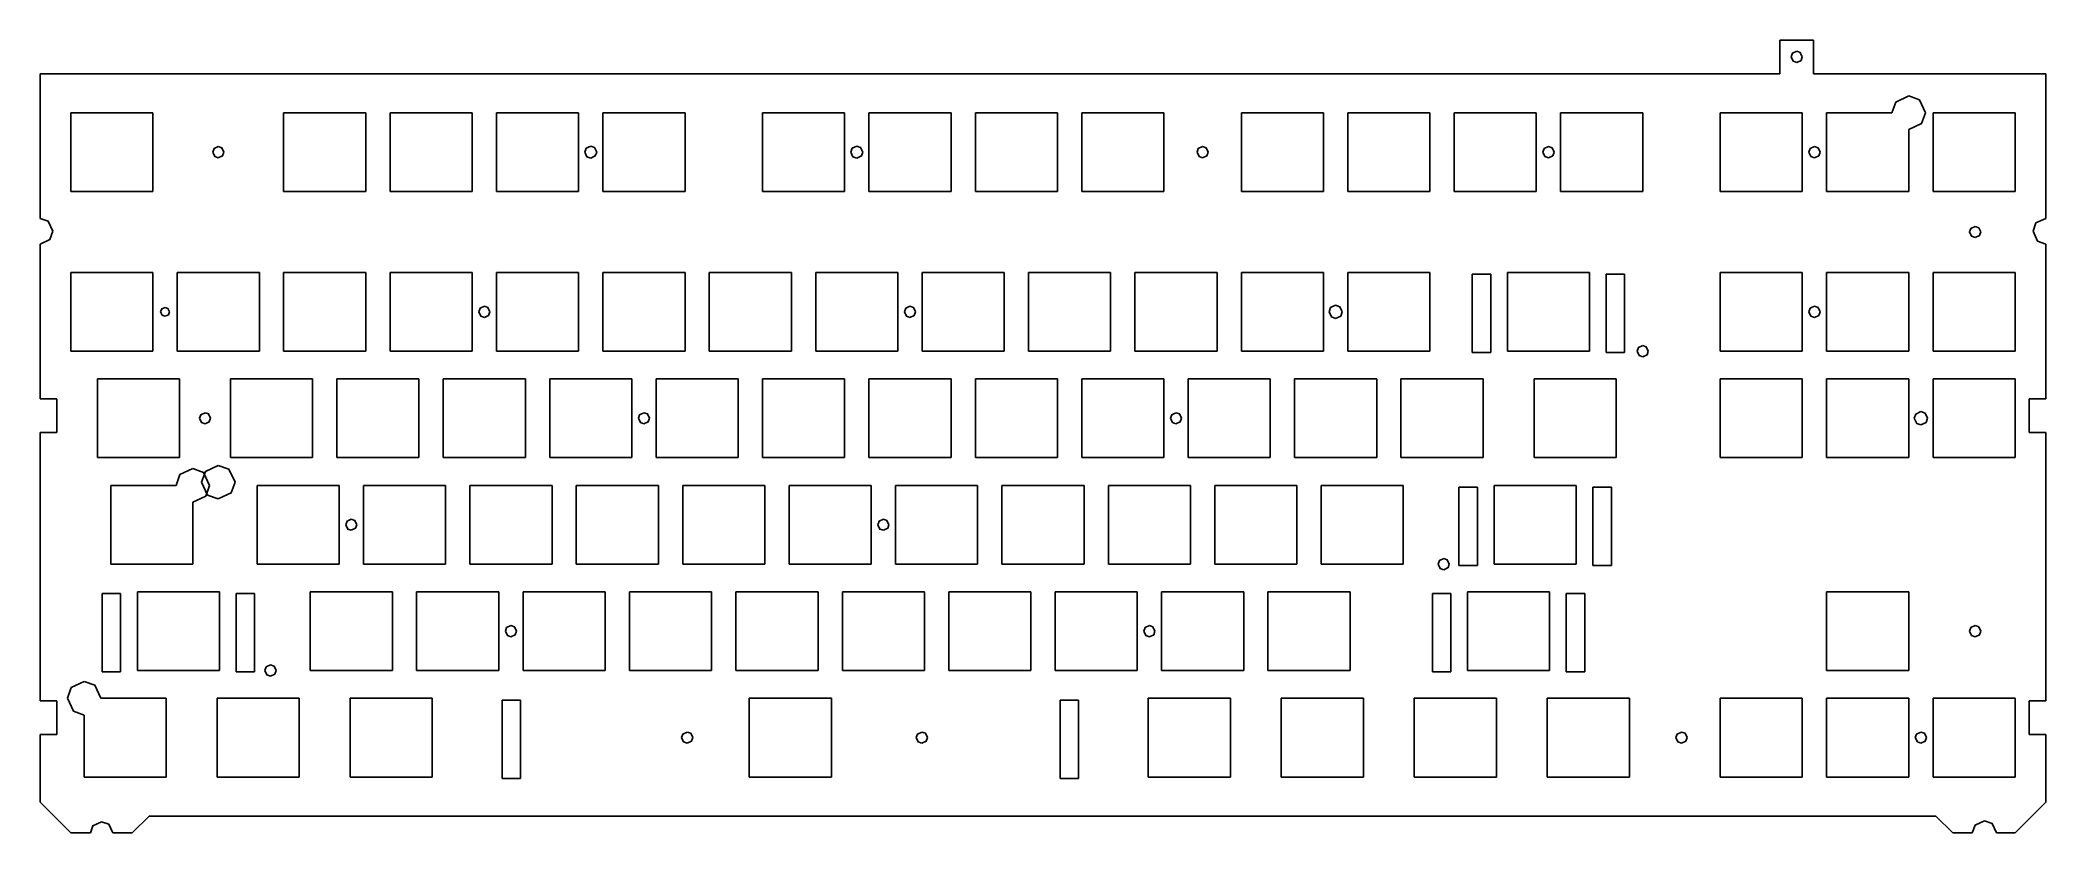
# Model space of a CAD drawing. Header units: millimetres. Extents: x -30 to 329, y 134 to 275.
import ezdxf

# ---------------------------------------------------------------- set-up
doc = ezdxf.new("R2010")
doc.units = ezdxf.units.MM

msp = doc.modelspace()

# ---------------------------------------------------------------- linework, layer by layer
at = {"color": 7, "linetype": 'Continuous'}
for p, q in [((281.07, 275.36), (281.07, 269.36)), ((281.07, 275.36), (287.07, 275.36)), ((287.07, 275.36), (287.07, 269.36)), ((-30.25, 269.36), (281.07, 269.36)), ((-30.25, 243.48), (-30.25, 269.36)), ((287.07, 269.36), (328.65, 269.36)), ((328.65, 269.36), (328.65, 243.48)), ((-24.75, 262.37), (-10.06, 262.37)), ((-24.75, 248.28), (-24.75, 262.37)), ((-10.06, 262.37), (-10.06, 248.28)), ((13.33, 262.37), (28.02, 262.37)), ((13.33, 248.28), (13.33, 262.37)), ((28.02, 262.37), (28.02, 248.28)), ((32.37, 262.37), (47.07, 262.37)), ((32.37, 248.28), (32.37, 262.37)), ((47.07, 262.37), (47.07, 248.28)), ((51.41, 262.37), (66.11, 262.37)), ((51.41, 248.28), (51.41, 262.37)), ((66.11, 262.37), (66.11, 248.28)), ((70.45, 262.37), (85.15, 262.37)), ((70.45, 248.28), (70.45, 262.37)), ((85.15, 262.37), (85.15, 248.28)), ((99.02, 262.37), (113.71, 262.37)), ((99.02, 248.28), (99.02, 262.37)), ((113.71, 262.37), (113.71, 248.28)), ((118.06, 262.37), (132.75, 262.37)), ((118.06, 248.28), (118.06, 262.37)), ((132.75, 262.37), (132.75, 248.28)), ((137.1, 262.37), (151.79, 262.37)), ((137.1, 248.28), (137.1, 262.37)), ((151.79, 262.37), (151.79, 248.28)), ((156.14, 262.37), (170.83, 262.37)), ((156.14, 248.28), (156.14, 262.37)), ((170.83, 262.37), (170.83, 248.28)), ((184.7, 262.37), (199.39, 262.37)), ((184.7, 248.28), (184.7, 262.37)), ((199.39, 262.37), (199.39, 248.28)), ((203.74, 262.37), (218.43, 262.37)), ((203.74, 248.28), (203.74, 262.37)), ((218.43, 262.37), (218.43, 248.28)), ((222.78, 262.37), (237.47, 262.37)), ((222.78, 248.28), (222.78, 262.37)), ((237.47, 262.37), (237.47, 248.28)), ((241.82, 262.37), (256.51, 262.37)), ((241.82, 248.28), (241.82, 262.37)), ((256.51, 262.37), (256.51, 248.28)), ((270.38, 262.37), (285.07, 262.37)), ((270.38, 248.28), (270.38, 262.37)), ((285.07, 262.37), (285.07, 248.28)), ((289.42, 248.28), (289.42, 262.37)), ((289.42, 262.37), (301.11, 262.37)), ((308.46, 262.37), (323.15, 262.37)), ((308.46, 248.28), (308.46, 262.37)), ((323.15, 262.37), (323.15, 248.28)), ((304.11, 259.37), (304.11, 248.28)), ((-10.06, 248.28), (-24.75, 248.28)), ((28.02, 248.28), (13.33, 248.28)), ((47.07, 248.28), (32.37, 248.28)), ((66.11, 248.28), (51.41, 248.28)), ((85.15, 248.28), (70.45, 248.28)), ((113.71, 248.28), (99.02, 248.28)), ((132.75, 248.28), (118.06, 248.28)), ((151.79, 248.28), (137.1, 248.28)), ((170.83, 248.28), (156.14, 248.28)), ((199.39, 248.28), (184.7, 248.28)), ((218.43, 248.28), (203.74, 248.28)), ((237.47, 248.28), (222.78, 248.28)), ((256.51, 248.28), (241.82, 248.28)), ((285.07, 248.28), (270.38, 248.28)), ((304.11, 248.28), (289.42, 248.28)), ((323.15, 248.28), (308.46, 248.28)), ((-30.25, 238.88), (-30.25, 211.18)), ((328.65, 238.88), (328.65, 211.18)), ((-24.75, 233.81), (-10.06, 233.81)), ((-24.75, 219.72), (-24.75, 233.81)), ((-10.06, 233.81), (-10.06, 219.72)), ((-5.71, 233.81), (8.98, 233.81)), ((-5.71, 219.72), (-5.71, 233.81)), ((8.98, 233.81), (8.98, 219.72)), ((13.33, 233.81), (28.02, 233.81)), ((13.33, 219.72), (13.33, 233.81)), ((28.02, 233.81), (28.02, 219.72)), ((32.37, 233.81), (47.07, 233.81)), ((32.37, 219.72), (32.37, 233.81)), ((47.07, 233.81), (47.07, 219.72)), ((51.41, 233.81), (66.11, 233.81)), ((51.41, 219.72), (51.41, 233.81)), ((66.11, 233.81), (66.11, 219.72)), ((70.45, 233.81), (85.15, 233.81)), ((70.45, 219.72), (70.45, 233.81)), ((85.15, 233.81), (85.15, 219.72)), ((89.49, 233.81), (104.19, 233.81)), ((89.49, 219.72), (89.49, 233.81)), ((104.19, 233.81), (104.19, 219.72)), ((108.54, 233.81), (123.23, 233.81)), ((108.54, 219.72), (108.54, 233.81)), ((123.23, 233.81), (123.23, 219.72)), ((127.58, 233.81), (142.27, 233.81)), ((127.58, 219.72), (127.58, 233.81)), ((142.27, 233.81), (142.27, 219.72)), ((146.62, 233.81), (161.31, 233.81)), ((146.62, 219.72), (146.62, 233.81)), ((161.31, 233.81), (161.31, 219.72)), ((165.66, 233.81), (180.35, 233.81)), ((165.66, 219.72), (165.66, 233.81)), ((180.35, 233.81), (180.35, 219.72)), ((184.7, 233.81), (199.39, 233.81)), ((184.7, 219.72), (184.7, 233.81)), ((199.39, 233.81), (199.39, 219.72)), ((203.74, 233.81), (218.43, 233.81)), ((203.74, 219.72), (203.74, 233.81)), ((218.43, 233.81), (218.43, 219.72)), ((229.31, 233.48), (226.01, 233.48)), ((226.01, 233.48), (226.01, 219.48)), ((229.31, 219.48), (229.31, 233.48)), ((232.3, 233.81), (246.99, 233.81)), ((232.3, 219.72), (232.3, 233.81)), ((246.99, 233.81), (246.99, 219.72)), ((253.28, 233.48), (249.98, 233.48)), ((249.98, 233.48), (249.98, 219.48)), ((253.28, 219.48), (253.28, 233.48)), ((270.38, 233.81), (285.07, 233.81)), ((270.38, 219.72), (270.38, 233.81)), ((285.07, 233.81), (285.07, 219.72)), ((289.42, 233.81), (304.11, 233.81)), ((289.42, 219.72), (289.42, 233.81)), ((304.11, 233.81), (304.11, 219.72)), ((308.46, 233.81), (323.15, 233.81)), ((308.46, 219.72), (308.46, 233.81)), ((323.15, 233.81), (323.15, 219.72)), ((-10.06, 219.72), (-24.75, 219.72)), ((8.98, 219.72), (-5.71, 219.72)), ((28.02, 219.72), (13.33, 219.72)), ((47.07, 219.72), (32.37, 219.72)), ((66.11, 219.72), (51.41, 219.72)), ((85.15, 219.72), (70.45, 219.72)), ((104.19, 219.72), (89.49, 219.72)), ((123.23, 219.72), (108.54, 219.72)), ((142.27, 219.72), (127.58, 219.72)), ((161.31, 219.72), (146.62, 219.72)), ((180.35, 219.72), (165.66, 219.72)), ((199.39, 219.72), (184.7, 219.72)), ((218.43, 219.72), (203.74, 219.72)), ((226.01, 219.48), (229.31, 219.48)), ((246.99, 219.72), (232.3, 219.72)), ((249.98, 219.48), (253.28, 219.48)), ((285.07, 219.72), (270.38, 219.72)), ((304.11, 219.72), (289.42, 219.72)), ((323.15, 219.72), (308.46, 219.72)), ((-19.99, 214.77), (-5.3, 214.77)), ((-19.99, 200.68), (-19.99, 214.77)), ((-5.3, 214.77), (-5.3, 200.68)), ((3.81, 214.77), (18.5, 214.77)), ((3.81, 200.68), (3.81, 214.77)), ((18.5, 214.77), (18.5, 200.68)), ((22.85, 214.77), (37.54, 214.77)), ((22.85, 200.68), (22.85, 214.77)), ((37.54, 214.77), (37.54, 200.68)), ((41.89, 214.77), (56.59, 214.77)), ((41.89, 200.68), (41.89, 214.77)), ((56.59, 214.77), (56.59, 200.68)), ((60.93, 214.77), (75.63, 214.77)), ((60.93, 200.68), (60.93, 214.77)), ((75.63, 214.77), (75.63, 200.68)), ((79.97, 214.77), (94.67, 214.77)), ((79.97, 200.68), (79.97, 214.77)), ((94.67, 214.77), (94.67, 200.68)), ((99.02, 214.77), (113.71, 214.77)), ((99.02, 200.68), (99.02, 214.77)), ((113.71, 214.77), (113.71, 200.68)), ((118.06, 214.77), (132.75, 214.77)), ((118.06, 200.68), (118.06, 214.77)), ((132.75, 214.77), (132.75, 200.68)), ((137.1, 214.77), (151.79, 214.77)), ((137.1, 200.68), (137.1, 214.77)), ((151.79, 214.77), (151.79, 200.68)), ((156.14, 214.77), (170.83, 214.77)), ((156.14, 200.68), (156.14, 214.77)), ((170.83, 214.77), (170.83, 200.68)), ((175.18, 214.77), (189.87, 214.77)), ((175.18, 200.68), (175.18, 214.77)), ((189.87, 214.77), (189.87, 200.68)), ((194.22, 214.77), (208.91, 214.77)), ((194.22, 200.68), (194.22, 214.77)), ((208.91, 214.77), (208.91, 200.68)), ((213.26, 214.77), (227.95, 214.77)), ((213.26, 200.68), (213.26, 214.77)), ((227.95, 214.77), (227.95, 200.68)), ((237.06, 214.77), (251.75, 214.77)), ((237.06, 200.68), (237.06, 214.77)), ((251.75, 214.77), (251.75, 200.68)), ((270.38, 214.77), (285.07, 214.77)), ((270.38, 200.68), (270.38, 214.77)), ((285.07, 214.77), (285.07, 200.68)), ((289.42, 214.77), (304.11, 214.77)), ((289.42, 200.68), (289.42, 214.77)), ((304.11, 214.77), (304.11, 200.68)), ((308.46, 214.77), (323.15, 214.77)), ((308.46, 200.68), (308.46, 214.77)), ((323.15, 214.77), (323.15, 200.68)), ((-30.25, 211.18), (-27.25, 211.18)), ((-27.25, 211.18), (-27.25, 205.18)), ((328.65, 211.18), (325.65, 211.18)), ((325.65, 211.18), (325.65, 205.18)), ((-27.25, 205.18), (-30.25, 205.18)), ((-30.25, 205.18), (-30.25, 157.18)), ((325.65, 205.18), (328.65, 205.18)), ((328.65, 205.18), (328.65, 157.18)), ((-5.3, 200.68), (-19.99, 200.68)), ((18.5, 200.68), (3.81, 200.68)), ((37.54, 200.68), (22.85, 200.68)), ((56.59, 200.68), (41.89, 200.68)), ((75.63, 200.68), (60.93, 200.68)), ((94.67, 200.68), (79.97, 200.68)), ((113.71, 200.68), (99.02, 200.68)), ((132.75, 200.68), (118.06, 200.68)), ((151.79, 200.68), (137.1, 200.68)), ((170.83, 200.68), (156.14, 200.68)), ((189.87, 200.68), (175.18, 200.68)), ((208.91, 200.68), (194.22, 200.68)), ((227.95, 200.68), (213.26, 200.68)), ((251.75, 200.68), (237.06, 200.68)), ((285.07, 200.68), (270.38, 200.68)), ((304.11, 200.68), (289.42, 200.68)), ((323.15, 200.68), (308.46, 200.68)), ((-17.61, 181.63), (-17.61, 195.72)), ((-17.61, 195.72), (-5.91, 195.72)), ((8.57, 195.72), (23.26, 195.72)), ((8.57, 181.63), (8.57, 195.72)), ((23.26, 195.72), (23.26, 181.63)), ((27.61, 195.72), (42.31, 195.72)), ((27.61, 181.63), (27.61, 195.72)), ((42.31, 195.72), (42.31, 181.63)), ((46.65, 195.72), (61.35, 195.72)), ((46.65, 181.63), (46.65, 195.72)), ((61.35, 195.72), (61.35, 181.63)), ((65.69, 195.72), (80.39, 195.72)), ((65.69, 181.63), (65.69, 195.72)), ((80.39, 195.72), (80.39, 181.63)), ((84.73, 195.72), (99.43, 195.72)), ((84.73, 181.63), (84.73, 195.72)), ((99.43, 195.72), (99.43, 181.63)), ((103.77, 195.72), (118.47, 195.72)), ((103.77, 181.63), (103.77, 195.72)), ((118.47, 195.72), (118.47, 181.63)), ((122.82, 195.72), (137.51, 195.72)), ((122.82, 181.63), (122.82, 195.72)), ((137.51, 195.72), (137.51, 181.63)), ((141.86, 195.72), (156.55, 195.72)), ((141.86, 181.63), (141.86, 195.72)), ((156.55, 195.72), (156.55, 181.63)), ((160.9, 195.72), (175.59, 195.72)), ((160.9, 181.63), (160.9, 195.72)), ((175.59, 195.72), (175.59, 181.63)), ((179.94, 195.72), (194.63, 195.72)), ((179.94, 181.63), (179.94, 195.72)), ((194.63, 195.72), (194.63, 181.63)), ((198.98, 195.72), (213.67, 195.72)), ((198.98, 181.63), (198.98, 195.72)), ((213.67, 195.72), (213.67, 181.63)), ((226.93, 195.4), (223.63, 195.4)), ((223.63, 195.4), (223.63, 181.4)), ((226.93, 181.4), (226.93, 195.4)), ((229.92, 195.72), (244.61, 195.72)), ((229.92, 181.63), (229.92, 195.72)), ((244.61, 195.72), (244.61, 181.63)), ((250.9, 195.4), (247.6, 195.4)), ((247.6, 195.4), (247.6, 181.4)), ((250.9, 181.4), (250.9, 195.4)), ((-2.92, 192.73), (-2.92, 181.63)), ((-2.92, 181.63), (-17.61, 181.63)), ((23.26, 181.63), (8.57, 181.63)), ((42.31, 181.63), (27.61, 181.63)), ((61.35, 181.63), (46.65, 181.63)), ((80.39, 181.63), (65.69, 181.63)), ((99.43, 181.63), (84.73, 181.63)), ((118.47, 181.63), (103.77, 181.63)), ((137.51, 181.63), (122.82, 181.63)), ((156.55, 181.63), (141.86, 181.63)), ((175.59, 181.63), (160.9, 181.63)), ((194.63, 181.63), (179.94, 181.63)), ((213.67, 181.63), (198.98, 181.63)), ((223.63, 181.4), (226.93, 181.4)), ((244.61, 181.63), (229.92, 181.63)), ((247.6, 181.4), (250.9, 181.4)), ((-15.84, 176.35), (-19.13, 176.35)), ((-19.13, 176.35), (-19.13, 162.35)), ((-15.84, 162.35), (-15.84, 176.35)), ((-12.85, 176.68), (1.84, 176.68)), ((-12.85, 162.59), (-12.85, 176.68)), ((1.84, 176.68), (1.84, 162.59)), ((8.13, 176.35), (4.83, 176.35)), ((4.83, 176.35), (4.83, 162.35)), ((8.13, 162.35), (8.13, 176.35)), ((18.09, 176.68), (32.78, 176.68)), ((18.09, 162.59), (18.09, 176.68)), ((32.78, 176.68), (32.78, 162.59)), ((37.13, 176.68), (51.83, 176.68)), ((37.13, 162.59), (37.13, 176.68)), ((51.83, 176.68), (51.83, 162.59)), ((56.17, 176.68), (70.87, 176.68)), ((56.17, 162.59), (56.17, 176.68)), ((70.87, 176.68), (70.87, 162.59)), ((75.21, 176.68), (89.91, 176.68)), ((75.21, 162.59), (75.21, 176.68)), ((89.91, 176.68), (89.91, 162.59)), ((94.25, 176.68), (108.95, 176.68)), ((94.25, 162.59), (94.25, 176.68)), ((108.95, 176.68), (108.95, 162.59)), ((113.3, 176.68), (127.99, 176.68)), ((113.3, 162.59), (113.3, 176.68)), ((127.99, 176.68), (127.99, 162.59)), ((132.34, 176.68), (147.03, 176.68)), ((132.34, 162.59), (132.34, 176.68)), ((147.03, 176.68), (147.03, 162.59)), ((151.38, 176.68), (166.07, 176.68)), ((151.38, 162.59), (151.38, 176.68)), ((166.07, 176.68), (166.07, 162.59)), ((170.42, 176.68), (185.11, 176.68)), ((170.42, 162.59), (170.42, 176.68)), ((185.11, 176.68), (185.11, 162.59)), ((189.46, 176.68), (204.15, 176.68)), ((189.46, 162.59), (189.46, 176.68)), ((204.15, 176.68), (204.15, 162.59)), ((222.17, 176.35), (218.87, 176.35)), ((218.87, 176.35), (218.87, 162.35)), ((222.17, 162.35), (222.17, 176.35)), ((225.16, 176.68), (239.85, 176.68)), ((225.16, 162.59), (225.16, 176.68)), ((239.85, 176.68), (239.85, 162.59)), ((246.13, 176.35), (242.84, 176.35)), ((242.84, 176.35), (242.84, 162.35)), ((246.13, 162.35), (246.13, 176.35)), ((289.42, 176.68), (304.11, 176.68)), ((289.42, 162.59), (289.42, 176.68)), ((304.11, 176.68), (304.11, 162.59)), ((-19.13, 162.35), (-15.84, 162.35)), ((1.84, 162.59), (-12.85, 162.59)), ((4.83, 162.35), (8.13, 162.35)), ((32.78, 162.59), (18.09, 162.59)), ((51.83, 162.59), (37.13, 162.59)), ((70.87, 162.59), (56.17, 162.59)), ((89.91, 162.59), (75.21, 162.59)), ((108.95, 162.59), (94.25, 162.59)), ((127.99, 162.59), (113.3, 162.59)), ((147.03, 162.59), (132.34, 162.59)), ((166.07, 162.59), (151.38, 162.59)), ((185.11, 162.59), (170.42, 162.59)), ((204.15, 162.59), (189.46, 162.59)), ((218.87, 162.35), (222.17, 162.35)), ((239.85, 162.59), (225.16, 162.59)), ((242.84, 162.35), (246.13, 162.35)), ((304.11, 162.59), (289.42, 162.59)), ((-30.25, 157.18), (-27.25, 157.18)), ((-27.25, 157.18), (-27.25, 151.18)), ((-22.37, 154.64), (-22.37, 143.55)), ((-7.68, 157.64), (-19.37, 157.64)), ((-7.68, 157.64), (-7.68, 143.55)), ((1.43, 157.64), (16.12, 157.64)), ((1.43, 143.55), (1.43, 157.64)), ((16.12, 157.64), (16.12, 143.55)), ((25.23, 157.64), (39.92, 157.64)), ((25.23, 143.55), (25.23, 157.64)), ((39.92, 157.64), (39.92, 143.55)), ((52.41, 157.31), (52.41, 143.31)), ((55.7, 157.31), (52.41, 157.31)), ((55.7, 143.31), (55.7, 157.31)), ((96.63, 157.64), (111.33, 157.64)), ((96.63, 143.55), (96.63, 157.64)), ((111.33, 157.64), (111.33, 143.55)), ((155.56, 157.31), (152.26, 157.31)), ((152.26, 157.31), (152.26, 143.31)), ((155.56, 143.31), (155.56, 157.31)), ((168.04, 157.64), (182.73, 157.64)), ((168.04, 143.55), (168.04, 157.64)), ((182.73, 157.64), (182.73, 143.55)), ((191.84, 157.64), (206.53, 157.64)), ((191.84, 143.55), (191.84, 157.64)), ((206.53, 157.64), (206.53, 143.55)), ((215.64, 157.64), (230.33, 157.64)), ((215.64, 143.55), (215.64, 157.64)), ((230.33, 157.64), (230.33, 143.55)), ((239.44, 157.64), (254.13, 157.64)), ((239.44, 143.55), (239.44, 157.64)), ((254.13, 157.64), (254.13, 143.55)), ((270.38, 157.64), (285.07, 157.64)), ((270.38, 143.55), (270.38, 157.64)), ((285.07, 157.64), (285.07, 143.55)), ((289.42, 157.64), (304.11, 157.64)), ((289.42, 143.55), (289.42, 157.64)), ((304.11, 157.64), (304.11, 143.55)), ((308.46, 157.64), (323.15, 157.64)), ((308.46, 143.55), (308.46, 157.64)), ((323.15, 157.64), (323.15, 143.55)), ((328.65, 157.18), (325.65, 157.18)), ((325.65, 157.18), (325.65, 151.18)), ((-27.25, 151.18), (-30.25, 151.18)), ((-30.25, 151.18), (-30.25, 139.06)), ((325.65, 151.18), (328.65, 151.18)), ((328.65, 151.18), (328.65, 139.06)), ((-7.68, 143.55), (-22.37, 143.55)), ((16.12, 143.55), (1.43, 143.55)), ((39.92, 143.55), (25.23, 143.55)), ((52.41, 143.31), (55.7, 143.31)), ((111.33, 143.55), (96.63, 143.55)), ((152.26, 143.31), (155.56, 143.31)), ((182.73, 143.55), (168.04, 143.55)), ((206.53, 143.55), (191.84, 143.55)), ((230.33, 143.55), (215.64, 143.55)), ((254.13, 143.55), (239.44, 143.55)), ((285.07, 143.55), (270.38, 143.55)), ((304.11, 143.55), (289.42, 143.55)), ((323.15, 143.55), (308.46, 143.55)), ((-30.25, 139.06), (-24.75, 133.56)), ((-13.75, 133.56), (-10.75, 136.56)), ((-10.75, 136.56), (308.98, 136.56)), ((311.98, 133.56), (308.98, 136.56)), ((323.15, 133.56), (328.65, 139.06)), ((-21.25, 133.56), (-24.75, 133.56)), ((-17.25, 133.56), (-13.75, 133.56)), ((315.48, 133.56), (311.98, 133.56)), ((319.83, 133.56), (323.15, 133.56))]:
    msp.add_line(p, q, dxfattribs=at)
at = {"color": 7, "linetype": 'Continuous', "flags": 128}
for points in [[(284.07, 273.36), (283.3, 273), (283.07, 272.36)], [(285.07, 272.36), (284.71, 273.13), (284.07, 273.36)], [(283.07, 272.36), (283.43, 271.59), (284.07, 271.36)], [(284.07, 271.36), (284.84, 271.72), (285.07, 272.36)], [(304.11, 265.37), (301.81, 264.28), (301.11, 262.37)], [(307.11, 262.37), (306.03, 264.67), (304.11, 265.37)], [(304.11, 259.37), (306.42, 260.45), (307.11, 262.37)], [(1.64, 256.32), (0.87, 255.96), (0.64, 255.32)], [(0.64, 255.32), (1, 254.55), (1.64, 254.32)], [(2.64, 255.32), (2.28, 256.09), (1.64, 256.32)], [(1.64, 254.32), (2.41, 254.68), (2.64, 255.32)], [(68.28, 256.39), (67.46, 256.01), (67.21, 255.32)], [(67.21, 255.32), (67.6, 254.5), (68.28, 254.26)], [(69.35, 255.32), (68.96, 256.14), (68.28, 256.39)], [(68.28, 254.26), (69.1, 254.64), (69.35, 255.32)], [(115.88, 256.39), (115.06, 256.01), (114.81, 255.32)], [(114.81, 255.32), (115.2, 254.5), (115.88, 254.26)], [(116.95, 255.32), (116.56, 256.14), (115.88, 256.39)], [(115.88, 254.26), (116.7, 254.64), (116.95, 255.32)], [(177.76, 256.32), (176.99, 255.96), (176.76, 255.32)], [(176.76, 255.32), (177.12, 254.55), (177.76, 254.32)], [(178.76, 255.32), (178.4, 256.09), (177.76, 256.32)], [(177.76, 254.32), (178.53, 254.68), (178.76, 255.32)], [(239.64, 256.32), (238.88, 255.96), (238.65, 255.32)], [(238.65, 255.32), (239.01, 254.55), (239.64, 254.32)], [(240.64, 255.32), (240.28, 256.09), (239.64, 256.32)], [(239.64, 254.32), (240.41, 254.68), (240.64, 255.32)], [(287.25, 256.32), (286.48, 255.96), (286.25, 255.32)], [(286.25, 255.32), (286.61, 254.55), (287.25, 254.32)], [(288.25, 255.32), (287.89, 256.09), (287.25, 256.32)], [(287.25, 254.32), (288.02, 254.68), (288.25, 255.32)], [(-27.95, 241.18), (-28.78, 242.95), (-30.25, 243.48)], [(-30.25, 238.88), (-28.48, 239.71), (-27.95, 241.18)], [(316.01, 242.04), (315.24, 241.68), (315.01, 241.04)], [(315.01, 241.04), (315.37, 240.27), (316.01, 240.04)], [(317.01, 241.04), (316.65, 241.81), (316.01, 242.04)], [(316.01, 240.04), (316.78, 240.4), (317.01, 241.04)], [(328.65, 243.48), (326.88, 242.65), (326.35, 241.18)], [(326.35, 241.18), (327.18, 239.41), (328.65, 238.88)], [(-7.88, 227.56), (-8.49, 227.27), (-8.68, 226.76)], [(-8.68, 226.76), (-8.39, 226.15), (-7.88, 225.97)], [(-7.09, 226.76), (-7.37, 227.37), (-7.88, 227.56)], [(-7.88, 225.97), (-7.27, 226.25), (-7.09, 226.76)], [(49.24, 227.76), (48.47, 227.4), (48.24, 226.76)], [(48.24, 226.76), (48.6, 225.99), (49.24, 225.76)], [(50.24, 226.76), (49.88, 227.53), (49.24, 227.76)], [(49.24, 225.76), (50.01, 226.12), (50.24, 226.76)], [(125.4, 227.76), (124.63, 227.4), (124.4, 226.76)], [(124.4, 226.76), (124.76, 225.99), (125.4, 225.76)], [(126.4, 226.76), (126.04, 227.53), (125.4, 227.76)], [(125.4, 225.76), (126.17, 226.12), (126.4, 226.76)], [(201.56, 227.95), (200.65, 227.52), (200.38, 226.76)], [(200.38, 226.76), (200.81, 225.85), (201.56, 225.58)], [(202.75, 226.76), (202.32, 227.67), (201.56, 227.95)], [(201.56, 225.58), (202.47, 226.01), (202.75, 226.76)], [(287.25, 227.76), (286.48, 227.4), (286.25, 226.76)], [(286.25, 226.76), (286.61, 225.99), (287.25, 225.76)], [(288.25, 226.76), (287.89, 227.53), (287.25, 227.76)], [(287.25, 225.76), (288.02, 226.12), (288.25, 226.76)], [(256.51, 220.72), (255.74, 220.35), (255.51, 219.72)], [(255.51, 219.72), (255.87, 218.95), (256.51, 218.72)], [(257.51, 219.72), (257.15, 220.48), (256.51, 220.72)], [(256.51, 218.72), (257.28, 219.08), (257.51, 219.72)], [(-0.74, 208.72), (-1.51, 208.36), (-1.74, 207.72)], [(0.26, 207.72), (-0.1, 208.49), (-0.74, 208.72)], [(77.8, 208.72), (77.03, 208.36), (76.8, 207.72)], [(78.8, 207.72), (78.44, 208.49), (77.8, 208.72)], [(173, 208.72), (172.23, 208.36), (172, 207.72)], [(174, 207.72), (173.64, 208.49), (173, 208.72)], [(306.29, 208.91), (305.38, 208.48), (305.1, 207.72)], [(307.47, 207.72), (307.04, 208.63), (306.29, 208.91)], [(-1.74, 207.72), (-1.38, 206.95), (-0.74, 206.72)], [(-0.74, 206.72), (0.03, 207.08), (0.26, 207.72)], [(76.8, 207.72), (77.16, 206.95), (77.8, 206.72)], [(77.8, 206.72), (78.57, 207.08), (78.8, 207.72)], [(172, 207.72), (172.36, 206.95), (173, 206.72)], [(173, 206.72), (173.77, 207.08), (174, 207.72)], [(305.1, 207.72), (305.53, 206.81), (306.29, 206.54)], [(306.29, 206.54), (307.2, 206.97), (307.47, 207.72)], [(-2.92, 198.72), (-5.22, 197.64), (-5.91, 195.72)], [(0.08, 195.72), (-1, 198.03), (-2.92, 198.72)], [(1.64, 199.29), (-0.67, 198.21), (-1.36, 196.29)], [(4.64, 196.29), (3.55, 198.6), (1.64, 199.29)], [(-2.92, 192.73), (-0.61, 193.81), (0.08, 195.72)], [(-1.36, 196.29), (-0.28, 193.99), (1.64, 193.3)], [(1.64, 193.3), (3.95, 194.38), (4.64, 196.29)], [(25.44, 189.68), (24.67, 189.32), (24.44, 188.68)], [(24.44, 188.68), (24.8, 187.91), (25.44, 187.68)], [(26.44, 188.68), (26.08, 189.45), (25.44, 189.68)], [(25.44, 187.68), (26.21, 188.04), (26.44, 188.68)], [(120.64, 189.68), (119.87, 189.32), (119.64, 188.68)], [(119.64, 188.68), (120, 187.91), (120.64, 187.68)], [(121.64, 188.68), (121.28, 189.45), (120.64, 189.68)], [(120.64, 187.68), (121.41, 188.04), (121.64, 188.68)], [(220.9, 182.63), (220.13, 182.27), (219.9, 181.63)], [(219.9, 181.63), (220.26, 180.87), (220.9, 180.63)], [(221.9, 181.63), (221.54, 182.4), (220.9, 182.63)], [(220.9, 180.63), (221.67, 181), (221.9, 181.63)], [(54, 170.64), (53.23, 170.28), (53, 169.64)], [(53, 169.64), (53.36, 168.87), (54, 168.64)], [(55, 169.64), (54.64, 170.41), (54, 170.64)], [(54, 168.64), (54.77, 169), (55, 169.64)], [(168.24, 170.64), (167.47, 170.28), (167.24, 169.64)], [(167.24, 169.64), (167.6, 168.87), (168.24, 168.64)], [(169.24, 169.64), (168.88, 170.41), (168.24, 170.64)], [(168.24, 168.64), (169.01, 169), (169.24, 169.64)], [(316.01, 170.64), (315.24, 170.28), (315.01, 169.64)], [(315.01, 169.64), (315.37, 168.87), (316.01, 168.64)], [(317.01, 169.64), (316.65, 170.41), (316.01, 170.64)], [(316.01, 168.64), (316.78, 169), (317.01, 169.64)], [(10.98, 163.59), (10.21, 163.23), (9.98, 162.59)], [(9.98, 162.59), (10.34, 161.82), (10.98, 161.59)], [(11.98, 162.59), (11.62, 163.36), (10.98, 163.59)], [(10.98, 161.59), (11.75, 161.96), (11.98, 162.59)], [(-22.37, 160.64), (-24.68, 159.56), (-25.37, 157.64)], [(-19.37, 157.64), (-20.45, 159.95), (-22.37, 160.64)], [(-25.37, 157.64), (-24.29, 155.34), (-22.37, 154.64)], [(85.53, 151.6), (84.76, 151.24), (84.53, 150.6)], [(86.53, 150.6), (86.17, 151.37), (85.53, 151.6)], [(127.51, 151.6), (126.74, 151.24), (126.51, 150.6)], [(128.51, 150.6), (128.15, 151.37), (127.51, 151.6)], [(263.45, 151.6), (262.68, 151.24), (262.45, 150.6)], [(264.45, 150.6), (264.09, 151.37), (263.45, 151.6)], [(306.29, 151.6), (305.52, 151.24), (305.29, 150.6)], [(307.29, 150.6), (306.93, 151.37), (306.29, 151.6)], [(84.53, 150.6), (84.89, 149.83), (85.53, 149.6)], [(85.53, 149.6), (86.3, 149.96), (86.53, 150.6)], [(126.51, 150.6), (126.87, 149.83), (127.51, 149.6)], [(127.51, 149.6), (128.28, 149.96), (128.51, 150.6)], [(262.45, 150.6), (262.81, 149.83), (263.45, 149.6)], [(263.45, 149.6), (264.22, 149.96), (264.45, 150.6)], [(305.29, 150.6), (305.65, 149.83), (306.29, 149.6)], [(306.29, 149.6), (307.06, 149.96), (307.29, 150.6)], [(-19.25, 135.56), (-20.79, 134.84), (-21.25, 133.56)], [(-17.25, 133.56), (-17.97, 135.1), (-19.25, 135.56)], [(317.66, 135.73), (315.98, 134.95), (315.48, 133.56)], [(319.83, 133.56), (319.05, 135.23), (317.66, 135.73)]]:
    msp.add_lwpolyline(points, dxfattribs=at)

doc.saveas('drawing.dxf')
